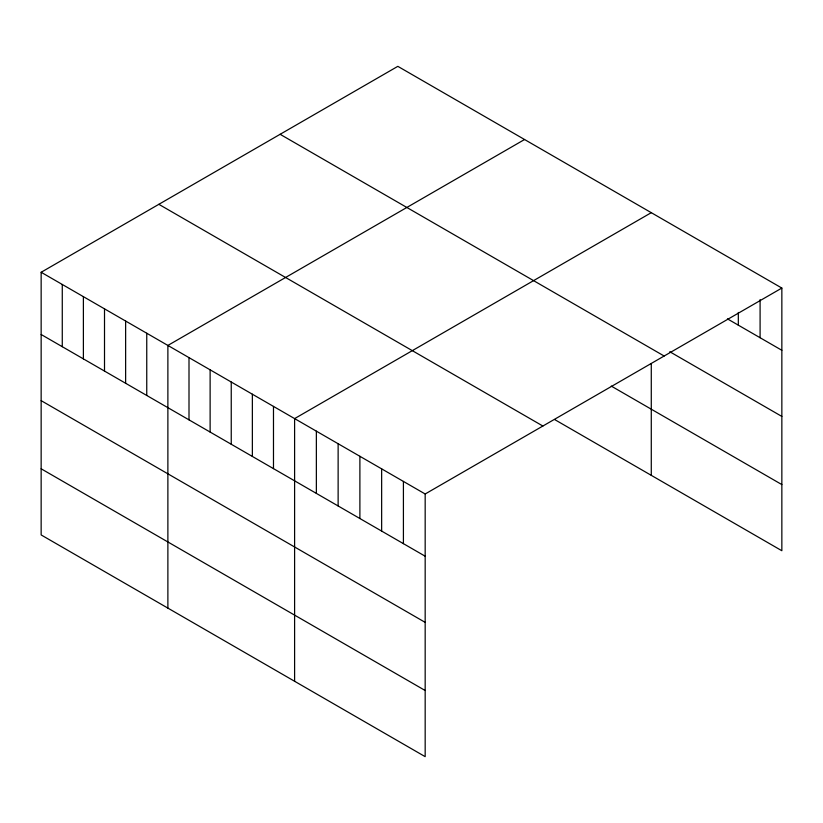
<?xml version="1.0" encoding="UTF-8"?>
<svg xmlns="http://www.w3.org/2000/svg" width="823" height="823" viewBox="0 0 823 823"><rect width="100%" height="100%" fill="white"/><g stroke="black" fill="none" stroke-linecap="round" stroke-linejoin="round"><path stroke-width="1.23" d="M41.15 272.269L425.172 493.985L425.172 756.656L41.15 534.94L41.15 272.269L397.828 66.344L781.85 288.06L781.85 550.731L554.568 419.504M524.56 139.509L167.882 345.434L167.882 608.104M651.281 212.673L294.603 418.609L294.603 681.269M425.172 493.985L781.85 288.06M727.45 318.882L781.85 350.289M669.778 351.73L781.85 416.428M280.129 134.303L664.151 356.02M611.263 386.09L781.85 484.582M158.849 204.32L542.871 426.026M41.15 334.498L425.172 556.214M41.15 400.647L425.172 622.363M41.15 468.791L425.172 690.507M760.092 299.623L760.092 337.728M738.324 312.462L738.324 325.157M651.281 363.766L651.281 475.344M403.414 481.424L403.414 543.653M381.646 468.863L381.646 531.082M359.888 456.292L359.888 518.521M338.13 443.731L338.13 505.96M316.361 431.17L316.361 493.399M273.483 406.408L273.483 468.637M252.363 394.217L252.363 456.446M231.242 382.026L231.242 444.245M210.122 369.825L210.122 432.054M189.002 357.635L189.002 419.864M146.751 333.243L146.751 395.472M125.631 321.052L125.631 383.281M104.511 308.851L104.511 371.08M83.39 296.661L83.39 358.89M62.27 284.47L62.27 346.699"/></g></svg>
